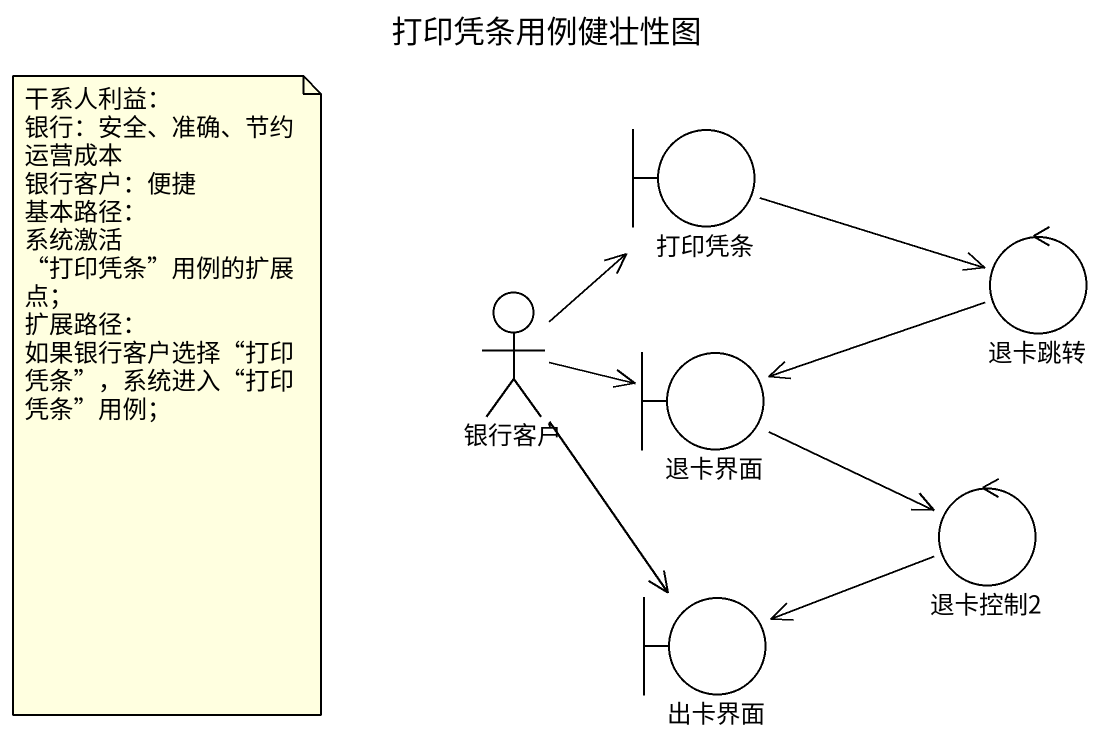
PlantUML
@startuml
title 打印凭条用例健壮性图
boundary 打印凭条
actor 银行客户
control 退卡跳转
boundary 退卡界面
control 退卡控制2
boundary 出卡界面
打印凭条 -right-> 退卡跳转
银行客户 -up-> 打印凭条
银行客户 -right-> 退卡界面
银行客户 --> 出卡界面
退卡跳转 -left-> 退卡界面
退卡界面 -right-> 退卡控制2
退卡控制2 -left-> 出卡界面
note as N1
  干系人利益：
  银行：安全、准确、节约运营成本
  银行客户：便捷
  基本路径：
  系统激活 “打印凭条”用例的扩展点；
  扩展路径：
  如果银行客户选择“打印凭条”，系统进入“打印凭条”用例；
end note
@enduml
